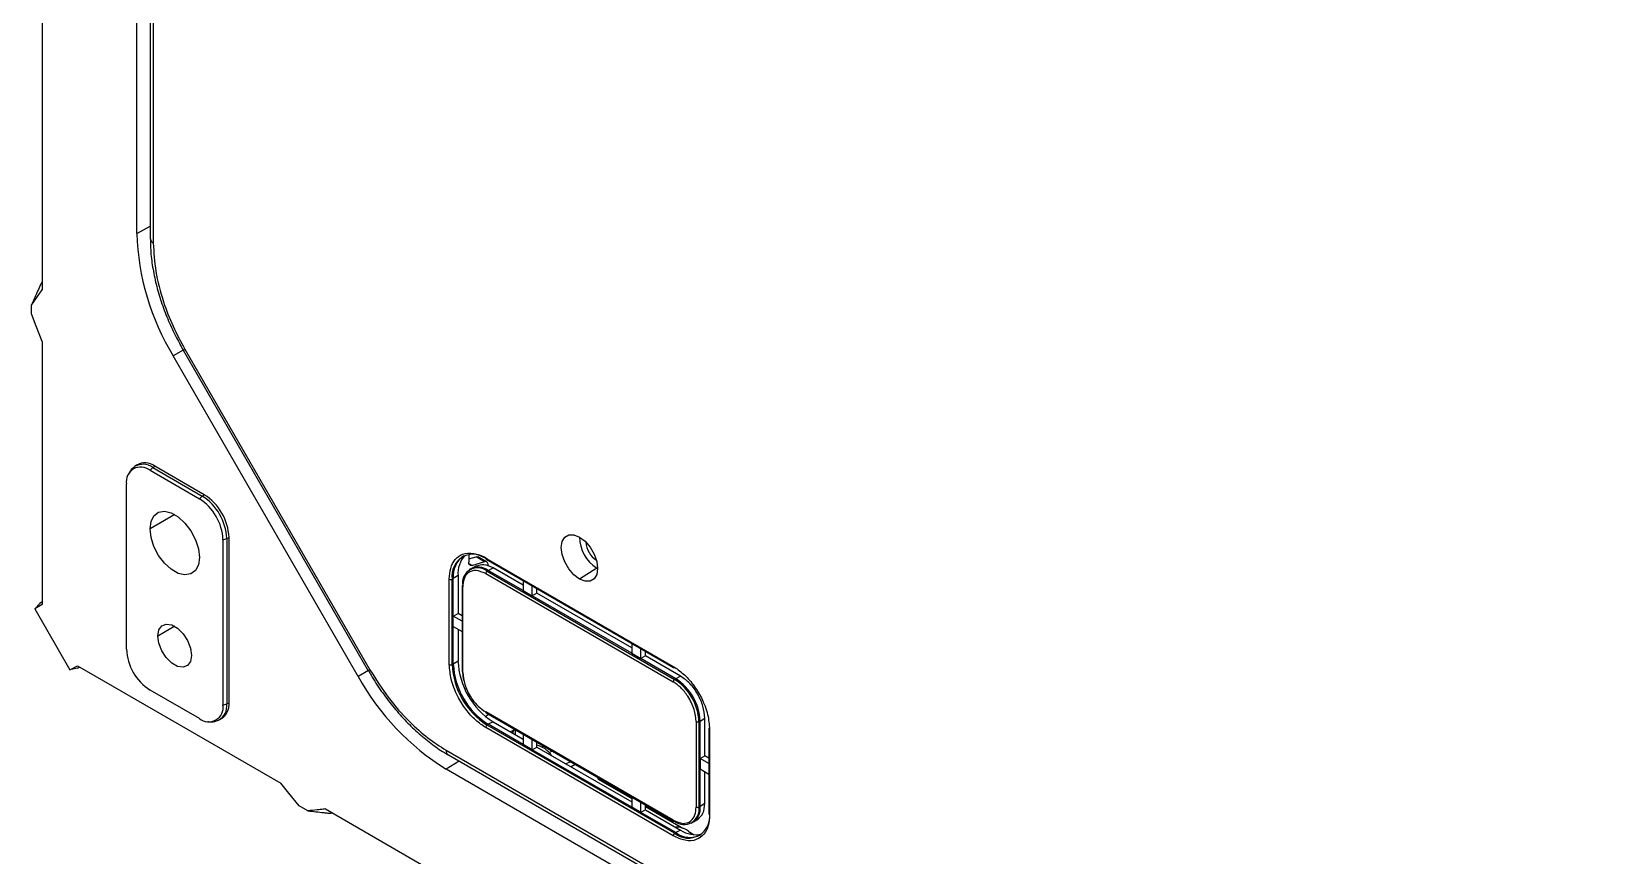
# Model space of a CAD drawing. Header units: millimetres. Extents: x 9226 to 36041, y 16031 to 21779.
# Drawn here: x 11437.7 to 11663.9, y 17605.8 to 17723.9 of the extents above; entities that cross this region are included whole.
import ezdxf

# ---------------------------------------------------------------- set-up
doc = ezdxf.new("R2010")
doc.units = ezdxf.units.MM

msp = doc.modelspace()

# ---------------------------------------------------------------- linework, layer by layer
at = {"color": 7, "linetype": 'Continuous', "lineweight": -3}
for p, q in [((11439.244, 17857.075), (11439.244, 17686.875)), ((11452.809, 17694.94), (11452.809, 17833.347)), ((11454.75, 17832.586), (11454.75, 17694.178)), ((11455.189, 17831.973), (11455.189, 17693.566)), ((11437.748, 17683.396), (11437.748, 17684.683)), ((11439.244, 17679.477), (11439.244, 17641.773)), ((11484.543, 17631.452), (11458.028, 17677.377)), ((11459.473, 17678.211), (11485.988, 17632.286)), ((11459.711, 17678.348), (11486.226, 17632.423)), ((11452.776, 17661.736), (11452.497, 17661.533)), ((11454.719, 17660.999), (11461.79, 17656.917)), ((11455.127, 17661.384), (11455.426, 17661.586)), ((11455.127, 17661.384), (11462.198, 17657.302)), ((11462.497, 17657.504), (11455.426, 17661.586)), ((11451.338, 17635.367), (11451.338, 17659.047)), ((11462.198, 17657.302), (11462.497, 17657.504)), ((11465.17, 17651.062), (11465.17, 17627.382)), ((11465.708, 17651.223), (11466.032, 17651.38)), ((11465.708, 17651.223), (11465.708, 17627.543)), ((11466.032, 17627.701), (11466.032, 17651.38)), ((11500.378, 17648.94), (11500.378, 17647.847)), ((11500.378, 17648.294), (11501.418, 17648.594)), ((11501.511, 17647.305), (11500.775, 17646.941)), ((11502.63, 17647.894), (11500.904, 17647.369)), ((11502.63, 17647.894), (11501.418, 17648.594)), ((11502.959, 17647.869), (11501.72, 17648.584)), ((11502.802, 17648.414), (11529.672, 17632.903)), ((11502.864, 17648.277), (11529.734, 17632.765)), ((11497.595, 17633.159), (11497.595, 17645.408)), ((11498.169, 17645.485), (11498.008, 17645.401)), ((11498.008, 17633.153), (11498.008, 17645.401)), ((11498.839, 17645.914), (11498.169, 17645.485)), ((11498.169, 17640.106), (11498.169, 17645.485)), ((11498.839, 17645.914), (11498.839, 17640.493)), ((11500.592, 17646.835), (11500.445, 17646.737)), ((11502.802, 17646.188), (11529.672, 17630.676)), ((11503.003, 17646.549), (11503.155, 17646.646)), ((11503.003, 17646.549), (11529.873, 17631.037)), ((11503.155, 17646.646), (11503.863, 17647.011)), ((11508.167, 17643.753), (11503.155, 17646.646)), ((11508.167, 17644.526), (11503.863, 17647.011)), ((11508.167, 17645.216), (11508.167, 17643.753)), ((11518.712, 17646.996), (11516.237, 17645.417)), ((11518.712, 17646.996), (11518.841, 17646.925)), ((11499.435, 17644.417), (11499.435, 17632.169)), ((11499.523, 17632.046), (11499.523, 17644.295)), ((11508.167, 17643.753), (11509.458, 17643.008)), ((11509.458, 17643.008), (11509.458, 17644.471)), ((11510.128, 17643.395), (11509.458, 17643.008)), ((11523.723, 17634.772), (11509.458, 17643.008)), ((11510.128, 17643.395), (11510.128, 17644.084)), ((11523.723, 17635.546), (11510.128, 17643.395)), ((11438.191, 17641.125), (11438.934, 17641.89)), ((11439.244, 17641.773), (11438.191, 17641.125)), ((11438.191, 17641.125), (11443.233, 17632.392)), ((11439.244, 17642.16), (11438.934, 17641.89)), ((11498.169, 17640.106), (11498.839, 17640.493)), ((11499.435, 17640.148), (11498.839, 17640.493)), ((11498.169, 17638.616), (11498.169, 17640.106)), ((11499.435, 17639.375), (11498.169, 17640.106)), ((11498.169, 17633.237), (11498.169, 17638.616)), ((11498.169, 17638.616), (11499.435, 17637.884)), ((11498.839, 17638.229), (11498.839, 17633.666)), ((11523.723, 17636.235), (11523.723, 17634.772)), ((11523.723, 17634.772), (11525.014, 17634.027)), ((11525.014, 17634.027), (11525.014, 17635.49)), ((11525.684, 17634.414), (11525.014, 17634.027)), ((11530.025, 17631.134), (11525.014, 17634.027)), ((11525.684, 17634.414), (11525.684, 17635.103)), ((11530.733, 17631.5), (11525.684, 17634.414)), ((11443.233, 17632.392), (11444.32, 17632.98)), ((11444.267, 17632.653), (11443.233, 17632.392)), ((11444.267, 17632.653), (11444.657, 17632.786)), ((11444.32, 17632.98), (11473.436, 17616.172)), ((11498.008, 17633.153), (11498.169, 17633.237)), ((11498.839, 17633.666), (11498.169, 17633.237)), ((11530.733, 17631.5), (11530.025, 17631.134)), ((11461.79, 17625.43), (11454.719, 17629.512)), ((11530.025, 17631.134), (11529.873, 17631.037)), ((11465.708, 17627.543), (11466.032, 17627.701)), ((11464.521, 17625.191), (11464.837, 17625.33)), ((11529.672, 17610.856), (11502.802, 17626.368)), ((11503.157, 17625.938), (11502.855, 17625.763)), ((11502.864, 17626.23), (11529.734, 17610.719)), ((11503.863, 17624.965), (11503.155, 17624.599)), ((11503.157, 17626.061), (11503.157, 17625.938)), ((11503.863, 17624.965), (11508.167, 17622.48)), ((11532.951, 17624.997), (11532.951, 17612.749)), ((11533.363, 17624.991), (11533.524, 17625.075)), ((11533.363, 17624.991), (11533.363, 17612.743)), ((11533.524, 17625.075), (11534.194, 17625.504)), ((11533.524, 17619.696), (11533.524, 17625.075)), ((11534.194, 17620.082), (11534.194, 17625.504)), ((11529.672, 17608.63), (11502.802, 17624.141)), ((11503.155, 17624.599), (11503.003, 17624.502)), ((11529.873, 17608.99), (11503.003, 17624.502)), ((11508.167, 17621.706), (11503.155, 17624.599)), ((11506.585, 17623.393), (11506.756, 17623.581)), ((11507.086, 17623.104), (11507.086, 17623.793)), ((11508.167, 17623.169), (11508.167, 17621.706)), ((11509.458, 17620.961), (11509.458, 17622.424)), ((11534.791, 17624.007), (11534.791, 17611.759)), ((11534.879, 17623.884), (11534.879, 17611.636)), ((11497.143, 17620.899), (11802.617, 17444.553)), ((11497.454, 17620.212), (11802.928, 17443.866)), ((11509.458, 17620.961), (11508.167, 17621.706)), ((11509.458, 17620.961), (11510.128, 17621.348)), ((11523.723, 17612.726), (11509.458, 17620.961)), ((11510.128, 17621.348), (11510.128, 17622.037)), ((11510.128, 17621.348), (11523.723, 17613.499)), ((11510.865, 17621.357), (11511.081, 17621.487)), ((11511.853, 17620.579), (11512.341, 17620.759)), ((11802.617, 17441.805), (11497.143, 17618.151)), ((11515, 17619.224), (11514.309, 17618.934)), ((11515.632, 17618.86), (11515.035, 17618.515)), ((11533.524, 17619.696), (11534.194, 17620.082)), ((11533.524, 17619.696), (11533.524, 17618.205)), ((11534.791, 17618.964), (11533.524, 17619.696)), ((11533.524, 17612.826), (11533.524, 17618.205)), ((11533.524, 17618.205), (11534.791, 17617.474)), ((11534.791, 17619.738), (11534.194, 17620.082)), ((11518.924, 17616.73), (11518.924, 17616.959)), ((11518.924, 17616.73), (11523.723, 17613.959)), ((11534.194, 17613.256), (11534.194, 17617.819)), ((11523.723, 17614.188), (11523.723, 17612.726)), ((11525.014, 17611.981), (11525.014, 17613.443)), ((11477.334, 17612.195), (11476.082, 17612.917)), ((11479.841, 17612.475), (11540.613, 17577.392)), ((11525.014, 17611.981), (11523.723, 17612.726)), ((11525.684, 17612.367), (11525.014, 17611.981)), ((11530.025, 17609.088), (11525.014, 17611.981)), ((11525.684, 17612.367), (11525.684, 17613.057)), ((11525.684, 17612.828), (11531.069, 17609.719)), ((11525.684, 17612.367), (11530.733, 17609.453)), ((11533.524, 17612.826), (11533.363, 17612.743)), ((11534.194, 17613.256), (11533.524, 17612.826)), ((11529.873, 17608.99), (11530.025, 17609.088)), ((11530.733, 17609.453), (11530.025, 17609.088)), ((11531.811, 17609.291), (11532.694, 17608.781)), ((11532.248, 17610.433), (11532.406, 17610.511)), ((11532.589, 17610.617), (11533.272, 17611.072))]:
    msp.add_line(p, q, dxfattribs=at)
at = {"color": 8, "linetype": 'Continuous', "lineweight": -3}
for p, q in [((11452.809, 17694.94), (11454.75, 17695.984)), ((11459.473, 17678.21), (11458.028, 17677.377)), ((11458.255, 17654.646), (11454.719, 17652.604)), ((11500.402, 17647.659), (11500.904, 17647.369)), ((11458.255, 17638.641), (11455.85, 17637.253)), ((11486.004, 17632.295), (11484.543, 17631.452)), ((11506.933, 17623.818), (11506.381, 17623.511)), ((11506.756, 17623.294), (11506.756, 17623.581)), ((11510.208, 17621.991), (11510.128, 17621.942)), ((11499.019, 17619.309), (11497.143, 17618.151))]:
    msp.add_line(p, q, dxfattribs=at)
at = {"color": 7, "linetype": 'Continuous', "lineweight": -3, "flags": 128}
for points in [[(11437.748, 17684.683), (11438.586, 17685.91), (11439.244, 17686.875)], [(11439.244, 17679.477), (11438.406, 17681.672), (11437.748, 17683.396)], [(11454.719, 17652.604), (11454.862, 17653.672), (11455.28, 17654.488), (11455.939, 17654.985), (11456.785, 17655.125), (11457.751, 17654.895), (11458.757, 17654.314), (11459.723, 17653.429), (11460.569, 17652.312), (11461.228, 17651.053), (11461.646, 17649.755), (11461.79, 17648.522)], [(11461.79, 17648.522), (11461.646, 17647.455), (11461.228, 17646.639), (11460.569, 17646.141), (11459.723, 17646.002), (11458.757, 17646.232), (11457.751, 17646.813), (11456.785, 17647.697), (11455.939, 17648.814), (11455.28, 17650.073), (11454.862, 17651.371), (11454.719, 17652.604)], [(11516.237, 17645.417), (11515.432, 17646.029), (11514.706, 17646.876), (11514.13, 17647.874), (11513.76, 17648.926), (11513.632, 17649.929), (11513.76, 17650.785), (11514.13, 17651.409), (11514.706, 17651.742), (11515.432, 17651.75), (11516.237, 17651.433)], [(11516.237, 17651.433), (11517.042, 17650.821), (11517.768, 17649.975), (11518.344, 17648.977), (11518.714, 17647.925), (11518.841, 17646.922), (11518.714, 17646.066), (11518.344, 17645.441), (11517.768, 17645.108), (11517.042, 17645.1), (11516.237, 17645.417)], [(11455.85, 17637.253), (11455.995, 17638.119), (11456.412, 17638.713), (11457.052, 17638.964), (11457.837, 17638.841), (11458.672, 17638.359), (11459.456, 17637.576), (11460.096, 17636.587), (11460.513, 17635.511), (11460.658, 17634.478)], [(11460.658, 17634.478), (11460.513, 17633.612), (11460.096, 17633.018), (11459.456, 17632.767), (11458.672, 17632.89), (11457.837, 17633.372), (11457.052, 17634.155), (11456.412, 17635.144), (11455.995, 17636.22), (11455.85, 17637.253)], [(11499.694, 17630.896), (11499.58, 17631.46), (11499.512, 17632.285)], [(11476.082, 17612.917), (11474.6, 17614.74), (11473.436, 17616.172)]]:
    msp.add_lwpolyline(points, dxfattribs=at)
at = {"color": 8, "linetype": 'Continuous', "lineweight": -3, "flags": 128}
msp.add_lwpolyline([(11486.226, 17632.423), (11486.102, 17632.352), (11486.022, 17632.305), (11485.988, 17632.286), (11485.988, 17632.286)], dxfattribs=at)
at = {"color": 7, "linetype": 'Continuous', "lineweight": -3}
for centre, radius, start, end in [((11489.147, 17696.181), 36.359, 181.95641, 211.14377), ((11455.469, 17694.23), 0.721, 184.1683, 247.15225), ((11453.399, 17659.381), 2.088, 50.79662, 189.21429), ((11453.992, 17659.735), 2.341, 52.23675, 121.28542), ((11456.218, 17659.816), 1.91, 124.82195, 141.71968), ((11463.289, 17655.734), 1.91, 124.82195, 141.71968), ((11457.831, 17650.728), 7.347, 2.60549, 57.39446), ((11458.088, 17650.876), 7.627, 2.60575, 57.3942), ((11458.356, 17651.031), 7.684, 2.60565, 57.39435), ((11464.895, 17652.953), 1.911, 278.28086, 295.17148), ((11521.505, 17651.458), 5.264, 180.29986, 237.96011), ((11520.533, 17650.905), 3.365, 183.69848, 236.29614), ((11501.053, 17645.895), 3.085, 50.79682, 189.21414), ((11501.601, 17645.871), 3.454, 123.70079, 186.41917), ((11502.66, 17646.216), 3.833, 137.50915, 184.51849), ((11497.808, 17645.82), 0.464, 242.73917, 295.52882), ((11501.64, 17644.878), 2.156, 50.79677, 189.21428), ((11501.724, 17644.717), 2.401, 53.42454, 118.13925), ((11503.266, 17646.166), 0.464, 124.46734, 177.26495), ((11499.579, 17644.405), 0.144, 117.46198, 175.29238), ((11458.678, 17635.701), 7.347, 182.60536, 237.39454), ((11516.384, 17648.996), 36.354, 208.85556, 238.04538), ((11497.808, 17633.572), 0.464, 242.73917, 295.52882), ((11508.852, 17633.647), 10.856, 182.6054, 237.39453), ((11508.996, 17633.729), 10.838, 182.60542, 237.39458), ((11509.746, 17634.163), 10.919, 182.6055, 237.3945), ((11529.794, 17632.888), 0.137, 244.05664, 295.84675), ((11530.136, 17630.654), 0.464, 124.46734, 177.26495), ((11525.785, 17624.646), 7.586, 2.60561, 57.39439), ((11525.928, 17624.729), 7.603, 2.60541, 57.39454), ((11463.109, 17627.048), 2.088, 230.79702, 9.21404), ((11463.646, 17627.418), 2.403, 299.71748, 6.76212), ((11464.895, 17629.273), 1.911, 278.28086, 295.17148), ((11502.95, 17626.352), 0.149, 173.89708, 234.78994), ((11533.163, 17625.41), 0.464, 242.73917, 295.52882), ((11503.266, 17624.119), 0.464, 124.46734, 177.26495), ((11534.926, 17623.998), 0.135, 126.03099, 176.11063), ((11497.859, 17620.809), 0.722, 172.85771, 235.82947), ((11509.141, 17618.001), 3.755, 34.59056, 74.76904), ((11531.236, 17612.398), 2.156, 230.79682, 9.21393), ((11531.823, 17611.381), 3.085, 230.79671, 9.21404), ((11531.206, 17612.518), 2.339, 300.87092, 7.56762), ((11533.163, 17613.162), 0.464, 242.73917, 295.52882), ((11530.136, 17608.607), 0.464, 124.46734, 177.26495), ((11529.796, 17610.849), 0.144, 244.71735, 302.51668), ((11532.066, 17611.758), 3.361, 232.6174, 297.26417), ((11530.176, 17607.061), 2.788, 39.42008, 92.58463), ((11532.904, 17612.61), 3.832, 235.4834, 282.48981)]:
    msp.add_arc(centre, radius, start, end, dxfattribs=at)
at = {"color": 8, "linetype": 'Continuous', "lineweight": -3}
for centre, radius, start, end in [((11554.137, 17514.63), 188.997, 119.97462, 120.05807), ((11453.7, 17659.474), 2.384, 53.23111, 120.39759), ((11502.945, 17648.397), 0.145, 172.94355, 235.74348), ((11499.583, 17644.43), 0.149, 185.1852, 246.13719), ((11499.58, 17632.18), 0.145, 184.2496, 247.07279), ((11529.816, 17632.885), 0.145, 172.94355, 235.74348), ((11463.406, 17627.229), 2.323, 298.58228, 7.7791), ((11534.935, 17624.018), 0.145, 184.2565, 247.06589), ((11534.939, 17611.772), 0.149, 185.18982, 246.13257), ((11529.816, 17610.838), 0.145, 172.96492, 235.7221)]:
    msp.add_arc(centre, radius, start, end, dxfattribs=at)
at = {"color": 7, "linetype": 'Continuous', "lineweight": -3}
for points, knots in [([(11454.774, 17694.166), (11454.776, 17693.621), (11454.781, 17692.316), (11455.059, 17690.133), (11455.562, 17687.674), (11456.289, 17685.181), (11457.223, 17682.694), (11458.28, 17680.353), (11459.104, 17678.89), (11459.483, 17678.217)], [0, 0, 0, 0, 0.1091607, 0.26177, 0.4142176, 0.566443, 0.7184661, 0.8703409, 1, 1, 1, 1]), ([(11455.189, 17693.566), (11455.26, 17692.227), (11455.402, 17689.528), (11456.479, 17685.435), (11457.925, 17681.656), (11459.119, 17679.445), (11459.711, 17678.348)], [0, 0, 0, 0, 0.2778349, 0.5604596, 0.7821015, 1, 1, 1, 1]), ([(11439.244, 17687.925), (11439.236, 17687.915), (11439.108, 17687.76), (11438.862, 17687.235), (11438.405, 17686.17), (11438.005, 17685.264), (11437.748, 17684.683)], [0, 0, 0, 0, 0.01115722, 0.17054292, 0.46793429, 1, 1, 1, 1]), ([(11452.513, 17661.504), (11452.339, 17661.376), (11451.962, 17661.101), (11451.754, 17660.68), (11451.642, 17660.455)], [0, 0, 0, 0, 0.4634625, 1, 1, 1, 1]), ([(11497.595, 17645.408), (11497.635, 17645.943), (11497.716, 17647.051), (11498.384, 17648.298), (11499.503, 17649.096), (11501.039, 17649.236), (11502.229, 17648.681), (11502.802, 17648.414)], [0, 0, 0, 0, 0.1775625, 0.3671391, 0.5633609, 0.7897515, 1, 1, 1, 1]), ([(11500.904, 17647.369), (11500.835, 17647.348), (11500.764, 17647.34), (11500.634, 17647.36), (11500.574, 17647.388), (11500.476, 17647.477), (11500.438, 17647.538), (11500.389, 17647.681), (11500.378, 17647.763), (11500.378, 17647.847)], [0, 0, 0, 0, 0.25, 0.25, 0.5, 0.5, 0.75, 0.75, 1, 1, 1, 1]), ([(11501.418, 17648.594), (11501.493, 17648.609), (11501.617, 17648.635), (11501.706, 17648.579), (11501.74, 17648.558)], [0, 0, 0, 0, 0.6132093, 1, 1, 1, 1]), ([(11503.863, 17647.011), (11503.403, 17647.224), (11502.528, 17647.63), (11501.845, 17647.389), (11501.52, 17647.274)], [0, 0, 0, 0, 0.524579, 1, 1, 1, 1]), ([(11503.157, 17647.416), (11503.157, 17647.5), (11503.145, 17647.582), (11503.096, 17647.725), (11503.058, 17647.786), (11502.96, 17647.876), (11502.9, 17647.903), (11502.77, 17647.923), (11502.699, 17647.915), (11502.63, 17647.894)], [0, 0, 0, 0, 0.25, 0.25, 0.5, 0.5, 0.75, 0.75, 1, 1, 1, 1]), ([(11502.802, 17646.188), (11502.337, 17646.39), (11501.37, 17646.809), (11500.272, 17646.42), (11499.631, 17645.518), (11499.558, 17644.693), (11499.523, 17644.295)], [0, 0, 0, 0, 0.27065256, 0.56222258, 0.78858057, 1, 1, 1, 1]), ([(11486.004, 17632.295), (11486.126, 17632.073), (11486.683, 17631.057), (11487.837, 17629.345), (11489.446, 17627.2), (11491.185, 17625.224), (11493.017, 17623.428), (11494.925, 17621.865), (11496.415, 17620.796), (11497.265, 17620.341), (11497.455, 17620.24)], [0, 0, 0, 0, 0.0426429, 0.1944297, 0.3462906, 0.4983028, 0.6505488, 0.8031064, 0.956032, 1, 1, 1, 1]), ([(11486.226, 17632.423), (11487.07, 17631.076), (11488.774, 17628.358), (11491.661, 17625.117), (11494.486, 17622.584), (11496.263, 17621.458), (11497.143, 17620.899)], [0, 0, 0, 0, 0.2778344, 0.5604596, 0.7821006, 1, 1, 1, 1]), ([(11502.802, 17624.141), (11502.318, 17624.466), (11501.319, 17625.137), (11499.904, 17626.725), (11498.655, 17628.738), (11497.765, 17631.025), (11497.651, 17632.466), (11497.595, 17633.159)], [0, 0, 0, 0, 0.1775614, 0.3671392, 0.5633606, 0.7897514, 1, 1, 1, 1]), ([(11499.523, 17632.046), (11499.581, 17631.476), (11499.702, 17630.29), (11500.587, 17628.511), (11501.689, 17627.135), (11502.439, 17626.618), (11502.802, 17626.368)], [0, 0, 0, 0, 0.2706544, 0.562225, 0.7885802, 1, 1, 1, 1]), ([(11529.672, 17632.903), (11530.155, 17632.578), (11531.155, 17631.907), (11532.57, 17630.318), (11533.819, 17628.306), (11534.708, 17626.019), (11534.823, 17624.578), (11534.879, 17623.884)], [0, 0, 0, 0, 0.1775625, 0.3671389, 0.5633611, 0.7897516, 1, 1, 1, 1]), ([(11534.194, 17625.504), (11534.142, 17626.058), (11534.038, 17627.166), (11533.237, 17628.949), (11532.093, 17630.534), (11531.186, 17631.178), (11530.733, 17631.5)], [0, 0, 0, 0, 0.2499999, 0.4999998, 0.749999, 1, 1, 1, 1]), ([(11532.951, 17624.997), (11532.893, 17625.568), (11532.772, 17626.754), (11531.887, 17628.533), (11530.785, 17629.909), (11530.034, 17630.426), (11529.672, 17630.676)], [0, 0, 0, 0, 0.2706536, 0.5622227, 0.7885806, 1, 1, 1, 1]), ([(11462.985, 17625.006), (11463.021, 17624.996), (11463.349, 17624.91), (11463.89, 17624.953), (11464.333, 17625.144), (11464.505, 17625.219)], [0, 0, 0, 0, 0.07119798, 0.63908275, 1, 1, 1, 1]), ([(11479.841, 17612.475), (11479.733, 17612.462), (11479.348, 17612.418), (11478.511, 17612.326), (11477.783, 17612.245), (11477.334, 17612.195)], [0, 0, 0, 0, 0.1283816, 0.4619643, 1, 1, 1, 1]), ([(11477.334, 17612.195), (11478.09, 17612.114), (11479.043, 17612.012), (11480.048, 17611.906), (11480.317, 17611.88), (11480.391, 17611.872), (11480.555, 17611.864), (11480.699, 17611.881), (11480.84, 17611.898)], [0, 0, 0, 0, 0.6483556, 0.8163741, 0.8613444, 0.8779993, 0.8803045, 1, 1, 1, 1]), ([(11529.672, 17610.856), (11530.137, 17610.654), (11531.104, 17610.235), (11532.202, 17610.624), (11532.843, 17611.526), (11532.915, 17612.351), (11532.951, 17612.749)], [0, 0, 0, 0, 0.2706526, 0.5622235, 0.7885803, 1, 1, 1, 1]), ([(11534.879, 17611.636), (11534.839, 17611.101), (11534.758, 17609.993), (11534.089, 17608.746), (11532.971, 17607.948), (11531.435, 17607.808), (11530.245, 17608.363), (11529.672, 17608.63)], [0, 0, 0, 0, 0.1775625, 0.3671389, 0.5633611, 0.7897516, 1, 1, 1, 1]), ([(11533.25, 17611.096), (11533.512, 17611.32), (11534.062, 17611.791), (11534.149, 17612.752), (11534.194, 17613.256)], [0, 0, 0, 0, 0.4755313, 1, 1, 1, 1])]:
    msp.add_open_spline(points, degree=3, knots=knots, dxfattribs=at)
msp.add_open_spline([(11506.756, 17623.581), (11506.825, 17623.657), (11506.885, 17623.737), (11506.933, 17623.818)], degree=3, dxfattribs=at)

doc.saveas('drawing.dxf')
